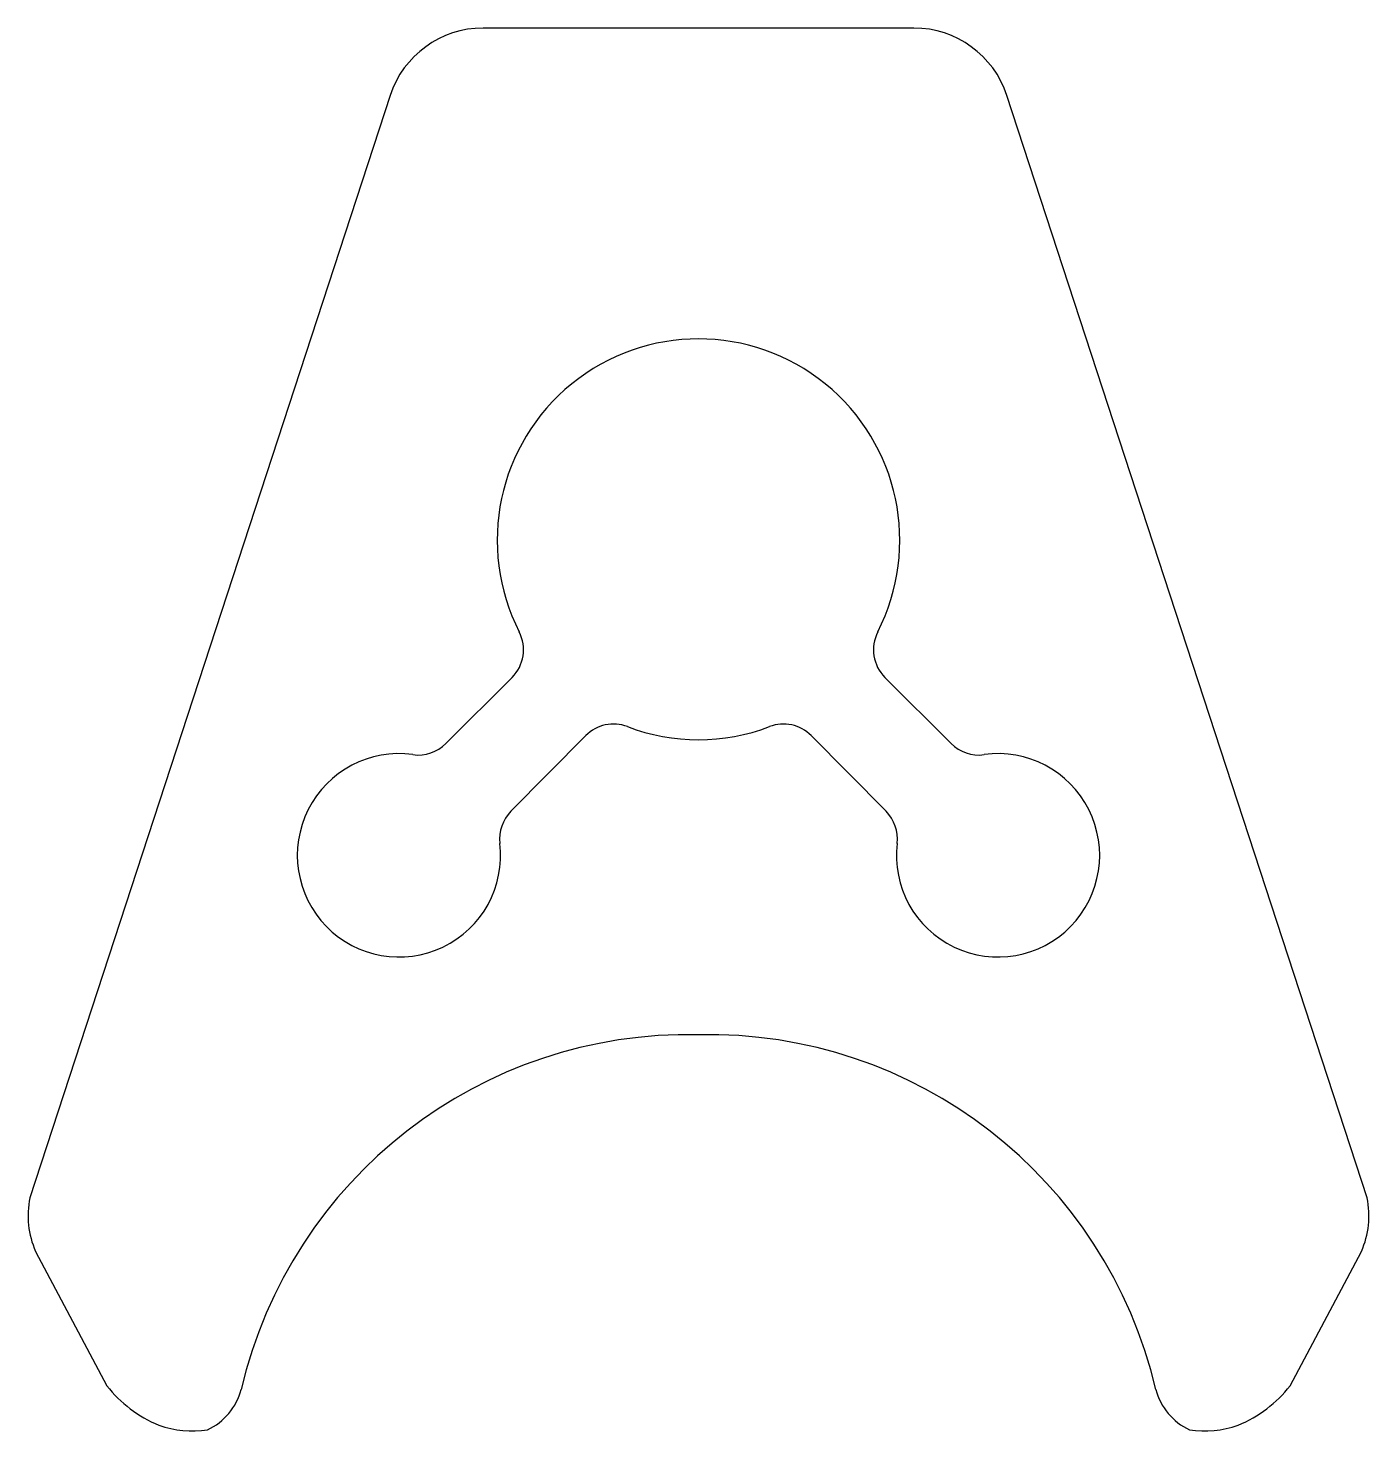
# Model space of a CAD drawing. Extents: x 1698.7 to 1733, y 1509.2 to 1545.
import ezdxf

# ---------------------------------------------------------------- set-up
doc = ezdxf.new("R2010")
doc.units = 0
doc.layers.get('0').update_dxf_attribs({"linetype": 'CONTINUOUS'})

msp = doc.modelspace()

# ---------------------------------------------------------------- linework, layer by layer
for p, q in [((1721.312, 1545.045), (1710.29, 1545.045)), ((1707.914, 1543.322), (1698.697, 1515.128)), ((1732.905, 1515.128), (1723.688, 1543.322)), ((1709.341, 1526.747), (1711.032, 1528.438)), ((1720.57, 1528.438), (1722.261, 1526.747)), ((1712.917, 1526.949), (1711.003, 1525.015)), ((1720.599, 1525.015), (1718.685, 1526.949)), ((1698.845, 1513.76), (1700.666, 1510.325)), ((1730.936, 1510.325), (1732.757, 1513.76))]:
    msp.add_line(p, q)
for centre, radius, start, end in [((1710.29, 1542.545), 2.5, 90, 161.8973), ((1721.312, 1542.545), 2.5, 18.1027, 90), ((1715.801, 1531.945), 5.15, 332.9171, 207.0829), ((1710.325, 1529.146), 1, 315, 27.0829), ((1721.277, 1529.146), 1, 152.9171, 225), ((1713.628, 1526.246), 1, 69.1295, 135.3059), ((1715.801, 1531.945), 5.1, 249.1295, 290.8705), ((1717.974, 1526.246), 1, 44.6941, 110.8705), ((1708.634, 1527.454), 1, 262.0886, 315), ((1722.968, 1527.454), 1, 225, 277.9114), ((1708.139, 1523.889), 2.6, 82.0886, 6.7403), ((1723.463, 1523.889), 2.6, 173.2597, 97.9114), ((1711.714, 1524.311), 1, 135.3059, 186.7403), ((1719.888, 1524.311), 1, 353.2597, 44.6941), ((1715.541, 1507.559), 11.743, 88.7327, 166.8601), ((1716.061, 1507.559), 11.743, 13.1399, 91.2673), ((1700.899, 1514.674), 2.249, 168.352, 203.9761), ((1730.703, 1514.674), 2.249, 336.0239, 11.648), ((1703.244, 1512.344), 3.275, 218.0663, 247.5987), ((1702.548, 1510.65), 1.613, 295.5406, 344.8663), ((1729.054, 1510.65), 1.613, 195.1337, 244.4594), ((1728.358, 1512.344), 3.275, 292.4013, 321.9337), ((1702.868, 1511.795), 2.628, 250.6106, 278.2166), ((1728.734, 1511.795), 2.628, 261.7834, 289.3894)]:
    msp.add_arc(centre, radius, start, end)

doc.saveas('drawing.dxf')
